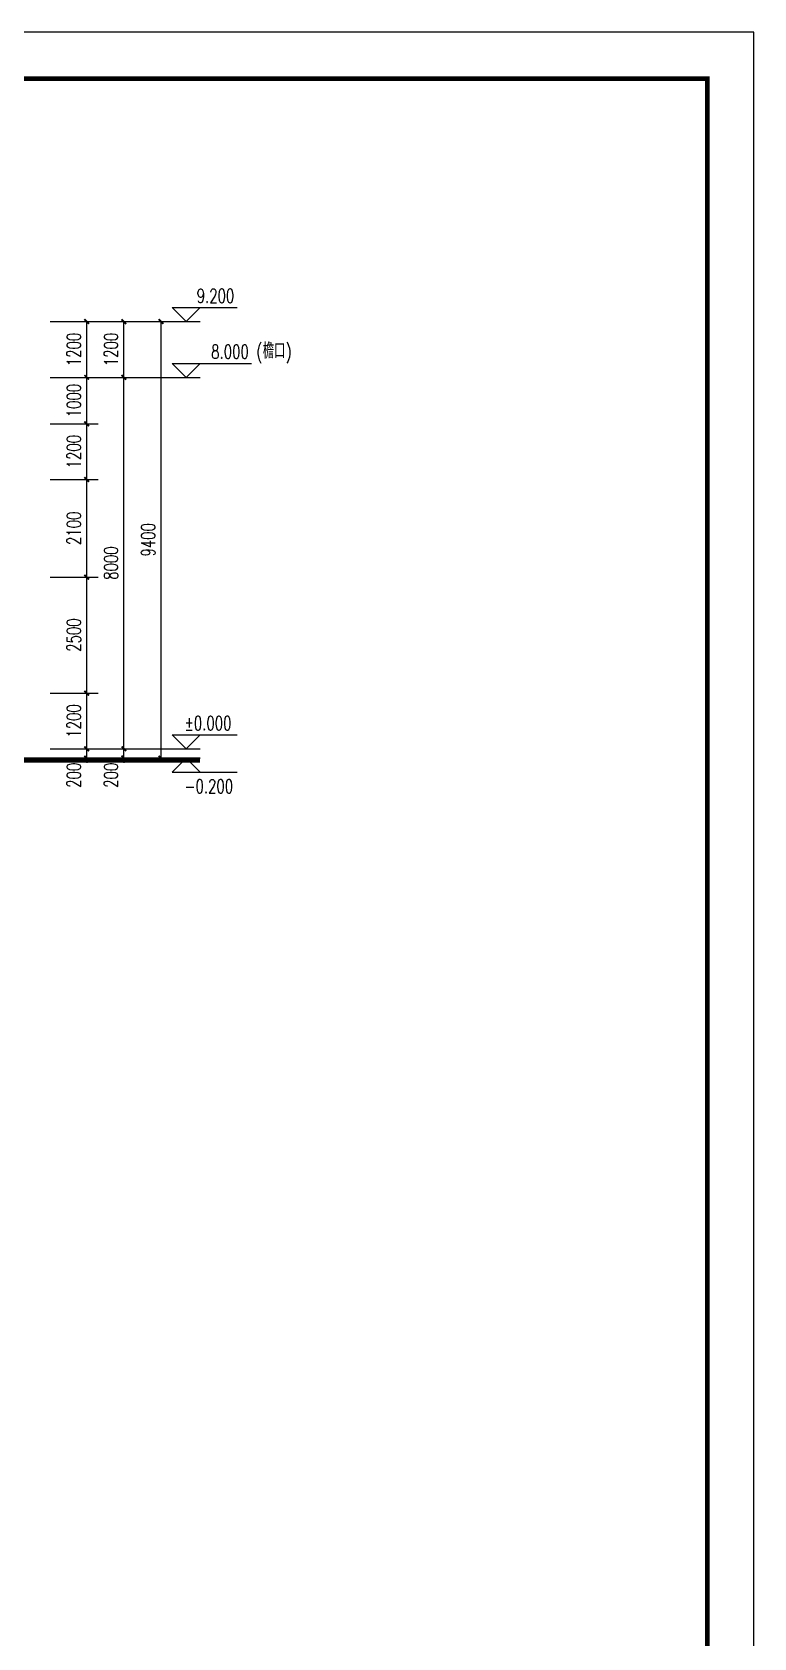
# Model space of a CAD drawing. Extents: x 4678611 to 4812712, y -485691 to -238224.
# Drawn here: x 4777239 to 4792772, y -460874 to -426291 of the extents above; entities that cross this region are included whole.
import ezdxf

# ---------------------------------------------------------------- set-up
doc = ezdxf.new("R2010")
doc.units = 0
doc.header["$LTSCALE"] = 1000
doc.header["$MEASUREMENT"] = 0
doc.layers.get('0').update_dxf_attribs({"linetype": 'CONTINUOUS'})
doc.layers.get('Defpoints').update_dxf_attribs({"linetype": 'CONTINUOUS'})
doc.layers.add('_0', color=7, linetype='CONTINUOUS', lineweight=25)
for name, color, linetype in [('DIM_ELEV', 3, 'CONTINUOUS'), ('PUB_DIM', 3, 'CONTINUOUS'), ('PUB_TEXT', 7, 'CONTINUOUS'), ('PUB_TITLE', 4, 'CONTINUOUS')]:
    doc.layers.add(name, color=color, linetype=linetype)
doc.styles.add('_TCH_DIM', font='SIMPLEX', dxfattribs={"bigfont": 'GBCBIG'})
doc.styles.add('_TCH_DIM_T3', font='SIMPLEX', dxfattribs={"width": 0.705882, "bigfont": 'GBCBIG'})
doc.dimstyles.new('_TCH_ARCH&&100', dxfattribs={"dimtxt": 297.5, "dimasz": 100, "dimexe": 250, "dimexo": 300, "dimgap": 126.25, "dimtad": 1, "dimdec": 0, "dimzin": 0, "dimdsep": 46, "dimtxsty": '_TCH_DIM_T3', "dimblk": 'ARCHTICK', "dimcen": 0.09, "dimclrt": 7, "dimazin": 2, "dimtfac": 1, "dimtdec": 0, "dimtix": 1, "dimtmove": 2, "dimatfit": 3, "dimfxl": 0, "dimtolj": 1, "dimtzin": 0, "dimarcsym": 0})

# ---------------------------------------------------------------- blocks, each defined once
blk = doc.blocks.new('_ArchTick')
at = {"color": 0, "linetype": 'ByBlock', "const_width": 0.4}
blk.add_lwpolyline([(-0.5, -0.5), (0.5, 0.5)], dxfattribs=at)
blk = doc.blocks.new('*D100')
at = {"layer": 'Defpoints', "color": 0}
for p in [(4777326, -432526), (4778413, -432526), (4777326, -433726)]:
    blk.add_point(p, dxfattribs=at)
at = {"layer": 'PUB_DIM', "color": 0, "lineweight": -2}
for p, q in [((4777626, -432526), (4778663, -432526)), ((4778413, -433726), (4778413, -432526)), ((4777626, -433726), (4778663, -433726))]:
    blk.add_line(p, q, dxfattribs=at)
at = {"layer": 'PUB_DIM', "color": 0, "lineweight": -2, "xscale": 100, "yscale": 100, "zscale": 100}
for p, rotation in [((4778413, -432526), 90), ((4778413, -433726), 270)]:
    blk.add_blockref('_ArchTick', p, dxfattribs=dict(at, rotation=rotation))
at = {"layer": 'PUB_DIM', "color": 7, "insert": (4778138, -433126), "char_height": 297.5, "attachment_point": 5, "rotation": 90, "style": '_TCH_DIM_T3'}
blk.add_mtext('\\A1;1200', dxfattribs=at)
blk = doc.blocks.new('*D101')
at = {"layer": 'Defpoints', "color": 0}
for p in [(4777326, -433726), (4778413, -433726), (4777326, -434726)]:
    blk.add_point(p, dxfattribs=at)
at = {"layer": 'PUB_DIM', "color": 0, "lineweight": -2}
for p, q in [((4777626, -433726), (4778663, -433726)), ((4778413, -434726), (4778413, -433726)), ((4777626, -434726), (4778663, -434726))]:
    blk.add_line(p, q, dxfattribs=at)
at = {"layer": 'PUB_DIM', "color": 0, "lineweight": -2, "xscale": 100, "yscale": 100, "zscale": 100}
for p, rotation in [((4778413, -433726), 90), ((4778413, -434726), 270)]:
    blk.add_blockref('_ArchTick', p, dxfattribs=dict(at, rotation=rotation))
at = {"layer": 'PUB_DIM', "color": 7, "insert": (4778138, -434226), "char_height": 297.5, "attachment_point": 5, "rotation": 90, "style": '_TCH_DIM_T3'}
blk.add_mtext('\\A1;1000', dxfattribs=at)
blk = doc.blocks.new('*D102')
at = {"layer": 'Defpoints', "color": 0}
for p in [(4777326, -434726), (4778413, -434726), (4777326, -435927)]:
    blk.add_point(p, dxfattribs=at)
at = {"layer": 'PUB_DIM', "color": 0, "lineweight": -2}
for p, q in [((4777626, -434726), (4778663, -434726)), ((4778413, -435927), (4778413, -434726)), ((4777626, -435927), (4778663, -435927))]:
    blk.add_line(p, q, dxfattribs=at)
at = {"layer": 'PUB_DIM', "color": 0, "lineweight": -2, "xscale": 100, "yscale": 100, "zscale": 100}
for p, rotation in [((4778413, -434726), 90), ((4778413, -435927), 270)]:
    blk.add_blockref('_ArchTick', p, dxfattribs=dict(at, rotation=rotation))
at = {"layer": 'PUB_DIM', "color": 7, "insert": (4778138, -435326), "char_height": 297.5, "attachment_point": 5, "rotation": 90, "style": '_TCH_DIM_T3'}
blk.add_mtext('\\A1;1200', dxfattribs=at)
blk = doc.blocks.new('*D103')
at = {"layer": 'Defpoints', "color": 0}
for p in [(4777326, -435927), (4778413, -435927), (4777326, -438027)]:
    blk.add_point(p, dxfattribs=at)
at = {"layer": 'PUB_DIM', "color": 0, "lineweight": -2}
for p, q in [((4777626, -435927), (4778663, -435927)), ((4778413, -438027), (4778413, -435927)), ((4777626, -438027), (4778663, -438027))]:
    blk.add_line(p, q, dxfattribs=at)
at = {"layer": 'PUB_DIM', "color": 0, "lineweight": -2, "xscale": 100, "yscale": 100, "zscale": 100}
for p, rotation in [((4778413, -435927), 90), ((4778413, -438027), 270)]:
    blk.add_blockref('_ArchTick', p, dxfattribs=dict(at, rotation=rotation))
at = {"layer": 'PUB_DIM', "color": 7, "insert": (4778138, -436977), "char_height": 297.5, "attachment_point": 5, "rotation": 90, "style": '_TCH_DIM_T3'}
blk.add_mtext('\\A1;2100', dxfattribs=at)
blk = doc.blocks.new('*D104')
at = {"layer": 'Defpoints', "color": 0}
for p in [(4777326, -438027), (4778413, -438027), (4777326, -440526)]:
    blk.add_point(p, dxfattribs=at)
at = {"layer": 'PUB_DIM', "color": 0, "lineweight": -2}
for p, q in [((4777626, -438027), (4778663, -438027)), ((4778413, -440526), (4778413, -438027)), ((4777626, -440526), (4778663, -440526))]:
    blk.add_line(p, q, dxfattribs=at)
at = {"layer": 'PUB_DIM', "color": 0, "lineweight": -2, "xscale": 100, "yscale": 100, "zscale": 100}
for p, rotation in [((4778413, -438027), 90), ((4778413, -440526), 270)]:
    blk.add_blockref('_ArchTick', p, dxfattribs=dict(at, rotation=rotation))
at = {"layer": 'PUB_DIM', "color": 7, "insert": (4778138, -439276), "char_height": 297.5, "attachment_point": 5, "rotation": 90, "style": '_TCH_DIM_T3'}
blk.add_mtext('\\A1;2500', dxfattribs=at)
blk = doc.blocks.new('*D105')
at = {"layer": 'Defpoints', "color": 0}
for p in [(4777326, -440526), (4778413, -440526), (4777326, -441726)]:
    blk.add_point(p, dxfattribs=at)
at = {"layer": 'PUB_DIM', "color": 0, "lineweight": -2}
for p, q in [((4777626, -440526), (4778663, -440526)), ((4778413, -441726), (4778413, -440526)), ((4777626, -441726), (4778663, -441726))]:
    blk.add_line(p, q, dxfattribs=at)
at = {"layer": 'PUB_DIM', "color": 0, "lineweight": -2, "xscale": 100, "yscale": 100, "zscale": 100}
for p, rotation in [((4778413, -440526), 90), ((4778413, -441726), 270)]:
    blk.add_blockref('_ArchTick', p, dxfattribs=dict(at, rotation=rotation))
at = {"layer": 'PUB_DIM', "color": 7, "insert": (4778138, -441126), "char_height": 297.5, "attachment_point": 5, "rotation": 90, "style": '_TCH_DIM_T3'}
blk.add_mtext('\\A1;1200', dxfattribs=at)
blk = doc.blocks.new('*D106')
at = {"layer": 'Defpoints', "color": 0}
for p in [(4777326, -441726), (4777326, -441926), (4778413, -441726)]:
    blk.add_point(p, dxfattribs=at)
at = {"layer": 'PUB_DIM', "color": 0, "lineweight": -2}
for p, q in [((4778413, -441726), (4778413, -441626)), ((4777626, -441726), (4778663, -441726)), ((4777626, -441926), (4778663, -441926)), ((4778413, -441926), (4778413, -441726)), ((4778413, -441926), (4778413, -442026))]:
    blk.add_line(p, q, dxfattribs=at)
at = {"layer": 'PUB_DIM', "color": 0, "lineweight": -2, "xscale": 100, "yscale": 100, "zscale": 100}
for p, rotation in [((4778413, -441726), 270), ((4778413, -441926), 90)]:
    blk.add_blockref('_ArchTick', p, dxfattribs=dict(at, rotation=rotation))
at = {"layer": 'PUB_DIM', "color": 7, "insert": (4778138, -442296), "char_height": 297.5, "attachment_point": 5, "rotation": 90, "style": '_TCH_DIM_T3'}
blk.add_mtext('\\A1;200', dxfattribs=at)
blk = doc.blocks.new('*D107')
at = {"layer": 'Defpoints', "color": 0}
for p in [(4778426, -432526), (4780013, -432526), (4778426, -441926)]:
    blk.add_point(p, dxfattribs=at)
at = {"layer": 'PUB_DIM', "color": 0, "lineweight": -2}
for p, q in [((4778726, -432526), (4780263, -432526)), ((4780013, -441926), (4780013, -432526)), ((4778726, -441926), (4780263, -441926))]:
    blk.add_line(p, q, dxfattribs=at)
at = {"layer": 'PUB_DIM', "color": 0, "lineweight": -2, "xscale": 100, "yscale": 100, "zscale": 100}
for p, rotation in [((4780013, -432526), 90), ((4780013, -441926), 270)]:
    blk.add_blockref('_ArchTick', p, dxfattribs=dict(at, rotation=rotation))
at = {"layer": 'PUB_DIM', "color": 7, "insert": (4779738, -437226), "char_height": 297.5, "attachment_point": 5, "rotation": 90, "style": '_TCH_DIM_T3'}
blk.add_mtext('\\A1;9400', dxfattribs=at)
blk = doc.blocks.new('*D108')
at = {"layer": 'Defpoints', "color": 0}
for p in [(4778426, -432526), (4779213, -432526), (4778426, -433726)]:
    blk.add_point(p, dxfattribs=at)
at = {"layer": 'PUB_DIM', "color": 0, "lineweight": -2}
for p, q in [((4778726, -432526), (4779463, -432526)), ((4779213, -433726), (4779213, -432526)), ((4778726, -433726), (4779463, -433726))]:
    blk.add_line(p, q, dxfattribs=at)
at = {"layer": 'PUB_DIM', "color": 0, "lineweight": -2, "xscale": 100, "yscale": 100, "zscale": 100}
for p, rotation in [((4779213, -432526), 90), ((4779213, -433726), 270)]:
    blk.add_blockref('_ArchTick', p, dxfattribs=dict(at, rotation=rotation))
at = {"layer": 'PUB_DIM', "color": 7, "insert": (4778938, -433126), "char_height": 297.5, "attachment_point": 5, "rotation": 90, "style": '_TCH_DIM_T3'}
blk.add_mtext('\\A1;1200', dxfattribs=at)
blk = doc.blocks.new('*D109')
at = {"layer": 'Defpoints', "color": 0}
for p in [(4778426, -433726), (4779213, -433726), (4778426, -441726)]:
    blk.add_point(p, dxfattribs=at)
at = {"layer": 'PUB_DIM', "color": 0, "lineweight": -2}
for p, q in [((4778726, -433726), (4779463, -433726)), ((4779213, -441726), (4779213, -433726)), ((4778726, -441726), (4779463, -441726))]:
    blk.add_line(p, q, dxfattribs=at)
at = {"layer": 'PUB_DIM', "color": 0, "lineweight": -2, "xscale": 100, "yscale": 100, "zscale": 100}
for p, rotation in [((4779213, -433726), 90), ((4779213, -441726), 270)]:
    blk.add_blockref('_ArchTick', p, dxfattribs=dict(at, rotation=rotation))
at = {"layer": 'PUB_DIM', "color": 7, "insert": (4778938, -437726), "char_height": 297.5, "attachment_point": 5, "rotation": 90, "style": '_TCH_DIM_T3'}
blk.add_mtext('\\A1;8000', dxfattribs=at)
blk = doc.blocks.new('*D110')
at = {"layer": 'Defpoints', "color": 0}
for p in [(4778426, -441726), (4778426, -441926), (4779213, -441726)]:
    blk.add_point(p, dxfattribs=at)
at = {"layer": 'PUB_DIM', "color": 0, "lineweight": -2}
for p, q in [((4779213, -441726), (4779213, -441626)), ((4778726, -441726), (4779463, -441726)), ((4778726, -441926), (4779463, -441926)), ((4779213, -441926), (4779213, -441726)), ((4779213, -441926), (4779213, -442026))]:
    blk.add_line(p, q, dxfattribs=at)
at = {"layer": 'PUB_DIM', "color": 0, "lineweight": -2, "xscale": 100, "yscale": 100, "zscale": 100}
for p, rotation in [((4779213, -441726), 270), ((4779213, -441926), 90)]:
    blk.add_blockref('_ArchTick', p, dxfattribs=dict(at, rotation=rotation))
at = {"layer": 'PUB_DIM', "color": 7, "insert": (4778938, -442296), "char_height": 297.5, "attachment_point": 5, "rotation": 90, "style": '_TCH_DIM_T3'}
blk.add_mtext('\\A1;200', dxfattribs=at)

msp = doc.modelspace()

# ---------------------------------------------------------------- linework, layer by layer
at = {"layer": '_0', "color": 0}
msp.add_line((4780852.2, -441926.4), (4754796.2, -441926.4), dxfattribs=at)
at = {"layer": '_0', "color": 0, "const_width": 100}
msp.add_lwpolyline([(4780852.2, -441976.4), (4754796.2, -441976.4)], dxfattribs=at)
at = {"layer": 'DIM_ELEV'}
for p, q in [((4780552.2, -432523.9), (4780252.2, -432223.9)), ((4780252.2, -432223.9), (4781651.1, -432223.9)), ((4780552.2, -432523.9), (4780852.2, -432223.9)), ((4779852.2, -432523.9), (4780852.2, -432523.9)), ((4780552.2, -433726.4), (4780252.2, -433426.4)), ((4780252.2, -433426.4), (4781963.1, -433426.4)), ((4780552.2, -433726.4), (4780852.2, -433426.4)), ((4779852.2, -433726.4), (4780852.2, -433726.4)), ((4780552.2, -441726.4), (4780252.2, -441426.4)), ((4780252.2, -441426.4), (4781651.1, -441426.4)), ((4780552.2, -441726.4), (4780852.2, -441426.4)), ((4779423.6, -441726.4), (4780852.2, -441726.4)), ((4779852.2, -441926.4), (4780852.2, -441926.4)), ((4780552.2, -441926.4), (4780252.2, -442226.4)), ((4780552.2, -441926.4), (4780852.2, -442226.4)), ((4780252.2, -442226.4), (4781651.1, -442226.4))]:
    msp.add_line(p, q, dxfattribs=at)
at = {"layer": 'PUB_DIM'}
for p, q in [((4777925.7, -432525.9), (4780852.2, -432525.9)), ((4777925.7, -433726.4), (4780852.2, -433726.4)), ((4777925.7, -441726.4), (4780852.2, -441726.4))]:
    msp.add_line(p, q, dxfattribs=at)
at = {"layer": 'PUB_TITLE', "color": 4}
msp.add_lwpolyline([(4708672.5, -485690.7), (4792772.5, -485690.7), (4792772.5, -426290.7), (4708672.5, -426290.7)], close=True, dxfattribs=at)
at = {"layer": 'PUB_TITLE', "color": 4, "const_width": 100}
msp.add_lwpolyline([(4711172.5, -484690.7), (4791772.5, -484690.7), (4791772.5, -427290.7), (4711172.5, -427290.7)], close=True, dxfattribs=at)

# ---------------------------------------------------------------- texts
at = {"layer": 'PUB_TEXT', "style": '_TCH_DIM', "width": 0.705882}
for s, p in [('9.200', (4780781.1, -432118.9)), ('(', (4782063.1, -433321.4)), (')', (4782694.6, -433321.4)), ('8.000', (4781093.1, -433321.4)), ('%%P0.000', (4780521.1, -441321.4)), ('-0.200', (4780521.1, -442681.4))]:
    msp.add_text(s, height=297.5, dxfattribs=at).set_placement(p)
at = {"layer": 'PUB_TEXT', "style": '_TCH_DIM'}
msp.add_text('檐口', height=337.59, dxfattribs=at).set_placement((4782203.1, -433321.4))

# ---------------------------------------------------------------- dimensions: what is measured, and where the dimension line sits
at = {"layer": 'PUB_DIM'}
for p1, p2, distance, picture, middle in [((4777325.7094, -433726.4222), (4777325.7094, -432525.9284), -1087.7287, '*D100', (4778138.4381, -433126.1753)), ((4778425.7094, -441926.4222), (4778425.7094, -432525.9284), -1587.7287, '*D107', (4779738.4381, -437226.1753)), ((4778425.7094, -433726.4222), (4778425.7094, -432525.9284), -787.7287, '*D108', (4778938.4381, -433126.1753)), ((4777325.7, -434726.4), (4777325.7, -433726.4), -1087.7, '*D101', (4778138.4, -434226.4)), ((4778425.7, -441726.4), (4778425.7, -433726.4), -787.7, '*D109', (4778938.4, -437726.4)), ((4777325.7, -435926.5), (4777325.7, -434726.4), -1087.7, '*D102', (4778138.4, -435326.5)), ((4777325.7, -438026.5), (4777325.7, -435926.5), -1087.7, '*D103', (4778138.4, -436976.5)), ((4777325.7, -440526.4), (4777325.7, -438026.5), -1087.7, '*D104', (4778138.4, -439276.5)), ((4777325.7, -441726.4), (4777325.7, -440526.4), -1087.7, '*D105', (4778138.4, -441126.4))]:
    dim = msp.add_aligned_dim(p1=p1, p2=p2, distance=distance, dimstyle='_TCH_ARCH&&100', dxfattribs=at)
    dim.commit()
    dim.dimension.update_dxf_attribs({"geometry": picture, "text_midpoint": middle})
for base, p1, p2, picture, middle in [((4778413.4, -441726.4), (4777325.7, -441926.4), (4777325.7, -441726.4), '*D106', (4778138.4, -442296.4)), ((4779213.4, -441726.4), (4778425.7, -441926.4), (4778425.7, -441726.4), '*D110', (4778938.4, -442296.4))]:
    dim = msp.add_linear_dim(base=base, p1=p1, p2=p2, angle=90, dimstyle='_TCH_ARCH&&100', dxfattribs=at)
    dim.commit()
    dim.dimension.update_dxf_attribs({"geometry": picture, "text_midpoint": middle, "dimtype": 129})

doc.saveas('drawing.dxf')
